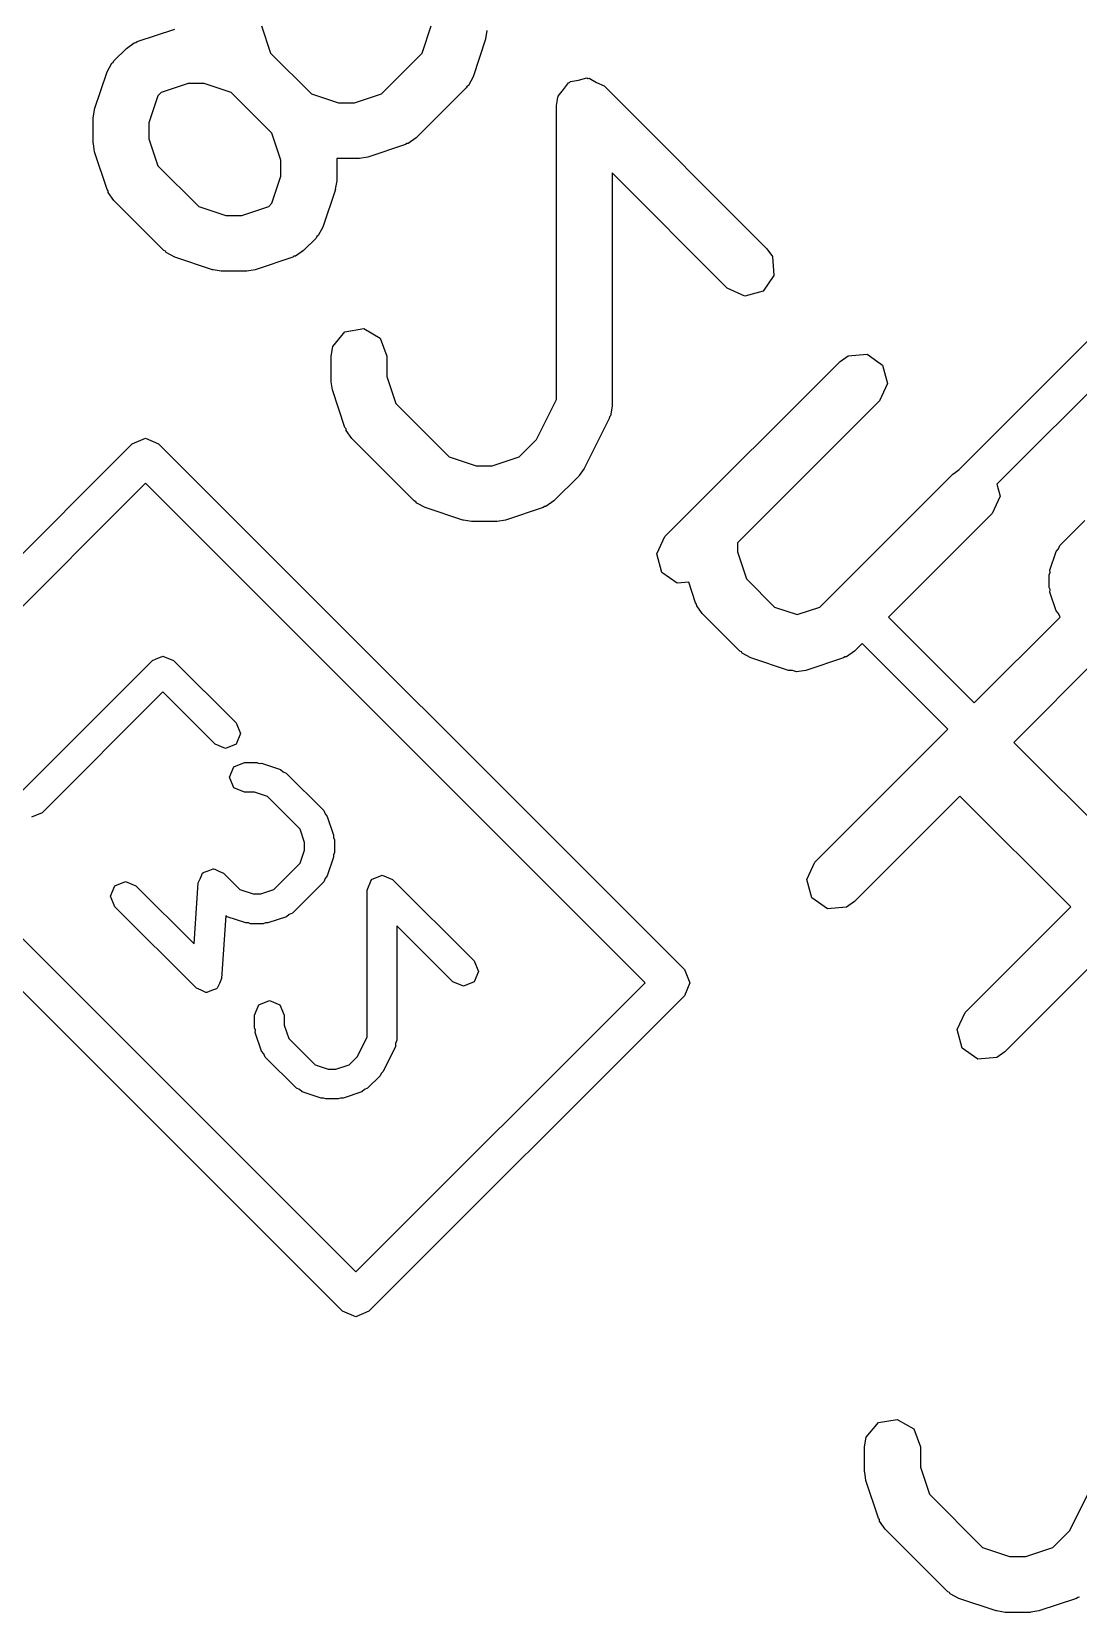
# Model space of a CAD drawing. Extents: x 4.8 to 7.66, y -5.25 to -1.85.
# Drawn here: x 6.6168 to 6.7276, y -3.5328 to -3.3654 of the extents above; entities that cross this region are included whole.
import ezdxf

# ---------------------------------------------------------------- set-up
doc = ezdxf.new("R2010")
doc.units = 0
doc.header["$MEASUREMENT"] = 0
doc.layers.add('BLACK', color=7, linetype='CONTINUOUS')

msp = doc.modelspace()

# ---------------------------------------------------------------- linework, layer by layer
at = {"layer": 'BLACK', "linetype": 'CONTINUOUS'}
for p, q in [((6.628, -3.36649), (6.63197, -3.36517)), ((6.64116, -3.36484), (6.64212, -3.3677)), ((6.65817, -3.3677), (6.65912, -3.36484)), ((6.66502, -3.36532), (6.66487, -3.36619)), ((6.62552, -3.36853), (6.62684, -3.36721)), ((6.62684, -3.36721), (6.62768, -3.36662)), ((6.62768, -3.36662), (6.62786, -3.3666)), ((6.62786, -3.3666), (6.628, -3.36649)), ((6.66487, -3.36625), (6.66355, -3.37023)), ((6.66487, -3.36619), (6.66487, -3.36625)), ((6.6248, -3.36969), (6.62529, -3.36879)), ((6.62529, -3.36879), (6.62544, -3.36869)), ((6.62544, -3.36869), (6.62552, -3.36853)), ((6.64212, -3.3677), (6.64643, -3.37202)), ((6.65385, -3.37202), (6.65817, -3.3677)), ((6.71498, -3.41183), (6.75774, -3.36907)), ((6.62348, -3.37366), (6.6248, -3.36969)), ((6.63339, -3.37092), (6.63053, -3.37188)), ((6.63508, -3.37092), (6.63339, -3.37092)), ((6.63794, -3.37188), (6.63508, -3.37092)), ((6.66355, -3.37023), (6.66306, -3.37113)), ((6.67313, -3.37158), (6.67364, -3.37085)), ((6.67364, -3.37085), (6.67377, -3.37082)), ((6.67377, -3.37082), (6.67385, -3.37072)), ((6.67385, -3.37072), (6.67473, -3.37056)), ((6.67473, -3.37056), (6.67559, -3.37033)), ((6.67559, -3.37033), (6.67571, -3.37039)), ((6.67571, -3.37039), (6.67584, -3.37037)), ((6.67584, -3.37037), (6.67661, -3.37081)), ((6.67661, -3.37081), (6.67742, -3.37119)), ((6.63019, -3.37222), (6.62923, -3.37508)), ((6.63053, -3.37188), (6.63019, -3.37222)), ((6.64226, -3.37619), (6.63794, -3.37188)), ((6.64643, -3.37202), (6.64929, -3.37297)), ((6.65099, -3.37297), (6.65385, -3.37202)), ((6.66283, -3.37138), (6.65753, -3.37669)), ((6.66291, -3.37122), (6.66283, -3.37138)), ((6.66306, -3.37113), (6.66291, -3.37122)), ((6.67248, -3.37251), (6.67252, -3.37244)), ((6.67249, -3.37264), (6.67248, -3.37251)), ((6.67252, -3.37244), (6.67255, -3.37226)), ((6.67255, -3.37226), (6.67313, -3.37158)), ((6.67742, -3.37119), (6.69465, -3.38842)), ((6.62333, -3.3746), (6.62348, -3.37373)), ((6.62348, -3.37373), (6.62348, -3.37366)), ((6.64929, -3.37297), (6.65099, -3.37297)), ((6.67238, -3.37327), (6.67249, -3.37264)), ((6.67238, -3.40439), (6.67238, -3.37327)), ((6.75914, -3.37324), (6.71902, -3.41335)), ((6.62333, -3.37725), (6.62333, -3.3746)), ((6.62923, -3.37508), (6.62923, -3.37677)), ((6.62335, -3.37731), (6.62333, -3.37725)), ((6.62348, -3.37818), (6.62335, -3.37731)), ((6.62923, -3.37677), (6.63019, -3.37963)), ((6.64321, -3.37905), (6.64226, -3.37619)), ((6.65638, -3.3774), (6.6524, -3.37873)), ((6.65652, -3.37729), (6.65638, -3.3774)), ((6.65669, -3.37727), (6.65652, -3.37729)), ((6.65753, -3.37669), (6.65669, -3.37727)), ((6.6248, -3.38216), (6.62348, -3.37818)), ((6.64321, -3.38075), (6.64321, -3.37905)), ((6.65147, -3.37888), (6.64912, -3.37888)), ((6.64912, -3.37888), (6.64912, -3.38123)), ((6.65153, -3.37886), (6.65147, -3.37888)), ((6.6524, -3.37873), (6.65153, -3.37886)), ((6.63019, -3.37963), (6.6345, -3.38395)), ((6.64226, -3.38361), (6.64321, -3.38075)), ((6.69047, -3.39259), (6.67828, -3.3804)), ((6.67828, -3.3804), (6.67828, -3.40509)), ((6.62491, -3.3823), (6.6248, -3.38216)), ((6.62493, -3.38247), (6.62491, -3.3823)), ((6.62552, -3.38331), (6.62493, -3.38247)), ((6.64897, -3.38216), (6.64764, -3.38614)), ((6.64912, -3.38123), (6.64896, -3.3821)), ((6.64896, -3.3821), (6.64897, -3.38216)), ((6.63082, -3.38862), (6.62552, -3.38331)), ((6.6345, -3.38395), (6.63736, -3.3849)), ((6.63906, -3.3849), (6.64192, -3.38395)), ((6.64192, -3.38395), (6.64226, -3.38361)), ((6.63736, -3.3849), (6.63906, -3.3849)), ((6.64693, -3.38729), (6.6456, -3.38862)), ((6.647, -3.38713), (6.64693, -3.38729)), ((6.64715, -3.38704), (6.647, -3.38713)), ((6.64764, -3.38614), (6.64715, -3.38704)), ((6.63098, -3.38869), (6.63082, -3.38862)), ((6.63107, -3.38884), (6.63098, -3.38869)), ((6.63197, -3.38933), (6.63107, -3.38884)), ((6.63595, -3.39066), (6.63197, -3.38933)), ((6.64445, -3.38933), (6.64047, -3.39066)), ((6.64458, -3.38922), (6.64445, -3.38933)), ((6.64476, -3.38921), (6.64458, -3.38922)), ((6.6456, -3.38862), (6.64476, -3.38921)), ((6.69465, -3.38842), (6.69524, -3.38926)), ((6.69524, -3.38926), (6.69541, -3.39127)), ((6.63602, -3.39065), (6.63595, -3.39066)), ((6.63688, -3.39081), (6.63602, -3.39065)), ((6.63954, -3.39081), (6.63688, -3.39081)), ((6.6396, -3.39079), (6.63954, -3.39081)), ((6.64047, -3.39066), (6.6396, -3.39079)), ((6.69231, -3.39345), (6.69047, -3.39259)), ((6.69541, -3.39127), (6.69426, -3.39293)), ((6.69426, -3.39293), (6.69231, -3.39345)), ((6.64869, -3.39878), (6.64999, -3.39723)), ((6.64999, -3.39723), (6.65198, -3.39688)), ((6.65198, -3.39688), (6.65373, -3.39789)), ((6.64851, -3.39979), (6.64869, -3.39878)), ((6.65373, -3.39789), (6.65442, -3.39979)), ((6.64851, -3.40244), (6.64851, -3.39979)), ((6.65442, -3.39979), (6.65442, -3.40196)), ((6.68385, -3.41891), (6.70241, -3.40035)), ((6.70241, -3.40035), (6.70325, -3.39976)), ((6.70325, -3.39976), (6.70526, -3.39959)), ((6.70526, -3.39959), (6.70691, -3.40074)), ((6.70691, -3.40074), (6.70743, -3.40269)), ((6.64854, -3.4025), (6.64851, -3.40244)), ((6.64867, -3.40337), (6.64854, -3.4025)), ((6.65442, -3.40196), (6.65537, -3.40482)), ((6.70743, -3.40269), (6.70658, -3.40453)), ((6.64999, -3.40735), (6.64867, -3.40337)), ((6.67025, -3.40864), (6.67238, -3.40439)), ((6.65537, -3.40482), (6.66102, -3.41046)), ((6.67828, -3.40509), (6.6781, -3.4061)), ((6.70658, -3.40453), (6.69154, -3.41957)), ((6.6501, -3.40749), (6.64999, -3.40735)), ((6.65012, -3.40766), (6.6501, -3.40749)), ((6.6507, -3.4085), (6.65012, -3.40766)), ((6.67797, -3.40641), (6.67532, -3.41171)), ((6.67799, -3.40623), (6.67797, -3.40641)), ((6.6781, -3.4061), (6.67799, -3.40623)), ((6.59407, -3.44247), (6.62747, -3.40907)), ((6.62747, -3.40907), (6.62886, -3.40849)), ((6.62886, -3.40849), (6.63026, -3.40907)), ((6.63026, -3.40907), (6.68593, -3.46474)), ((6.65733, -3.41513), (6.6507, -3.4085)), ((6.66843, -3.41046), (6.67025, -3.40864)), ((6.66102, -3.41046), (6.66388, -3.41142)), ((6.66557, -3.41142), (6.66843, -3.41046)), ((6.66388, -3.41142), (6.66557, -3.41142)), ((6.67477, -3.41248), (6.67211, -3.41513)), ((6.67479, -3.41242), (6.67477, -3.41248)), ((6.67532, -3.41171), (6.67479, -3.41242)), ((6.70025, -3.42637), (6.71434, -3.41228)), ((6.71434, -3.41228), (6.71498, -3.41183)), ((6.62886, -3.41324), (6.59824, -3.44386)), ((6.68176, -3.46614), (6.62886, -3.41324)), ((6.71902, -3.41335), (6.71937, -3.41463)), ((6.65749, -3.41521), (6.65733, -3.41513)), ((6.65759, -3.41536), (6.65749, -3.41521)), ((6.65849, -3.41584), (6.65759, -3.41536)), ((6.66246, -3.41717), (6.65849, -3.41584)), ((6.67096, -3.41584), (6.66698, -3.41717)), ((6.6711, -3.41573), (6.67096, -3.41584)), ((6.67127, -3.41572), (6.6711, -3.41573)), ((6.67211, -3.41513), (6.67127, -3.41572)), ((6.71937, -3.41463), (6.71851, -3.41646)), ((6.66253, -3.41717), (6.66246, -3.41717)), ((6.6634, -3.41732), (6.66253, -3.41717)), ((6.66605, -3.41732), (6.6634, -3.41732)), ((6.66611, -3.4173), (6.66605, -3.41732)), ((6.66698, -3.41717), (6.66611, -3.4173)), ((6.71851, -3.41646), (6.70754, -3.42743)), ((6.72568, -3.41985), (6.72833, -3.4172)), ((6.68299, -3.42074), (6.68385, -3.41891)), ((6.68352, -3.42269), (6.68299, -3.42074)), ((6.69154, -3.41957), (6.69154, -3.42052)), ((6.69154, -3.42052), (6.69249, -3.42338)), ((6.72463, -3.42246), (6.7253, -3.42047)), ((6.7253, -3.42047), (6.72554, -3.42019)), ((6.72554, -3.42019), (6.72568, -3.41985)), ((6.68517, -3.42385), (6.68352, -3.42269)), ((6.72455, -3.42295), (6.72465, -3.42271)), ((6.72465, -3.42271), (6.72463, -3.42246)), ((6.68639, -3.42374), (6.68517, -3.42385)), ((6.68711, -3.42591), (6.68639, -3.42374)), ((6.69249, -3.42338), (6.69548, -3.42637)), ((6.72455, -3.42428), (6.72455, -3.42295)), ((6.72465, -3.42452), (6.72455, -3.42428)), ((6.68722, -3.42605), (6.68711, -3.42591)), ((6.68723, -3.42622), (6.68722, -3.42605)), ((6.72463, -3.42478), (6.72465, -3.42452)), ((6.7253, -3.42677), (6.72463, -3.42478)), ((6.68782, -3.42706), (6.68723, -3.42622)), ((6.6918, -3.43104), (6.68782, -3.42706)), ((6.69548, -3.42637), (6.69787, -3.42716)), ((6.69787, -3.42716), (6.70025, -3.42637)), ((6.70754, -3.42743), (6.71662, -3.43651)), ((6.71662, -3.43651), (6.72571, -3.42742)), ((6.72554, -3.42704), (6.7253, -3.42677)), ((6.72568, -3.42738), (6.72554, -3.42704)), ((6.72571, -3.42742), (6.72568, -3.42738)), ((6.69196, -3.43111), (6.6918, -3.43104)), ((6.69205, -3.43126), (6.69196, -3.43111)), ((6.70393, -3.43104), (6.70309, -3.43163)), ((6.70475, -3.43022), (6.70393, -3.43104)), ((6.71383, -3.4393), (6.70475, -3.43022)), ((6.61569, -3.44593), (6.62961, -3.43201)), ((6.62961, -3.43201), (6.62993, -3.43188)), ((6.62993, -3.43188), (6.63072, -3.43155)), ((6.63072, -3.43155), (6.63183, -3.43201)), ((6.63183, -3.43201), (6.63846, -3.43864)), ((6.69295, -3.43175), (6.69205, -3.43126)), ((6.69693, -3.43308), (6.69295, -3.43175)), ((6.70278, -3.43175), (6.6988, -3.43308)), ((6.70291, -3.43164), (6.70278, -3.43175)), ((6.70309, -3.43163), (6.70291, -3.43164)), ((6.72989, -3.43159), (6.72079, -3.44069)), ((6.69737, -3.43307), (6.69693, -3.43308)), ((6.69778, -3.43323), (6.69737, -3.43307)), ((6.6988, -3.43308), (6.69778, -3.43323)), ((6.63072, -3.43535), (6.61791, -3.44816)), ((6.63624, -3.44087), (6.63072, -3.43535)), ((6.63846, -3.43864), (6.63892, -3.43975)), ((6.69975, -3.45338), (6.71383, -3.4393)), ((6.63735, -3.44133), (6.63624, -3.44087)), ((6.63846, -3.44087), (6.63735, -3.44133)), ((6.63892, -3.43975), (6.63846, -3.44087)), ((6.72079, -3.44069), (6.73253, -3.45242)), ((6.63822, -3.44328), (6.63934, -3.44282)), ((6.63934, -3.44282), (6.64066, -3.44282)), ((6.64066, -3.44282), (6.6409, -3.44292)), ((6.6409, -3.44292), (6.64116, -3.4429)), ((6.64116, -3.4429), (6.64315, -3.44356)), ((6.59824, -3.44386), (6.65114, -3.49676)), ((6.63776, -3.44439), (6.63822, -3.44328)), ((6.63822, -3.44551), (6.63776, -3.44439)), ((6.64315, -3.44356), (6.64343, -3.4438)), ((6.64343, -3.4438), (6.64376, -3.44394)), ((6.64376, -3.44394), (6.64774, -3.44792)), ((6.64974, -3.50093), (6.59407, -3.44526)), ((6.63934, -3.44597), (6.63822, -3.44551)), ((6.64041, -3.44597), (6.63934, -3.44597)), ((6.6418, -3.44643), (6.64041, -3.44597)), ((6.64525, -3.44989), (6.6418, -3.44643)), ((6.64774, -3.44792), (6.64788, -3.44826)), ((6.7151, -3.44638), (6.70393, -3.45755)), ((6.72683, -3.45812), (6.7151, -3.44638)), ((6.61791, -3.44816), (6.6168, -3.44862)), ((6.64788, -3.44826), (6.64812, -3.44854)), ((6.64812, -3.44854), (6.64879, -3.45052)), ((6.64572, -3.45128), (6.64525, -3.44989)), ((6.64879, -3.45052), (6.64877, -3.45078)), ((6.64877, -3.45078), (6.64887, -3.45102)), ((6.64887, -3.45102), (6.64887, -3.45235)), ((6.64525, -3.45349), (6.64572, -3.45209)), ((6.64572, -3.45209), (6.64572, -3.45128)), ((6.64879, -3.45285), (6.64812, -3.45484)), ((6.64887, -3.45235), (6.64877, -3.45259)), ((6.64877, -3.45259), (6.64879, -3.45285)), ((6.6347, -3.45506), (6.63491, -3.45455)), ((6.63491, -3.45455), (6.63496, -3.45453)), ((6.63496, -3.45453), (6.63499, -3.45448)), ((6.63499, -3.45448), (6.63551, -3.4543)), ((6.63551, -3.4543), (6.63602, -3.45409)), ((6.63602, -3.45409), (6.63607, -3.45411)), ((6.63607, -3.45411), (6.63613, -3.45409)), ((6.63613, -3.45409), (6.63662, -3.45434)), ((6.63662, -3.45434), (6.63714, -3.45455)), ((6.63714, -3.45455), (6.63886, -3.45627)), ((6.64246, -3.45627), (6.64525, -3.45349)), ((6.6989, -3.45521), (6.69975, -3.45338)), ((6.62517, -3.45699), (6.62563, -3.45587)), ((6.62563, -3.45587), (6.62674, -3.45541)), ((6.62674, -3.45541), (6.62786, -3.45587)), ((6.62786, -3.45587), (6.63402, -3.46204)), ((6.63402, -3.46204), (6.63445, -3.45556)), ((6.63445, -3.45556), (6.6347, -3.45506)), ((6.63886, -3.45627), (6.64026, -3.45674)), ((6.64107, -3.45674), (6.64246, -3.45627)), ((6.64774, -3.45545), (6.64443, -3.45876)), ((6.64788, -3.45511), (6.64774, -3.45545)), ((6.64812, -3.45484), (6.64788, -3.45511)), ((6.65234, -3.45633), (6.65281, -3.45521)), ((6.65281, -3.45521), (6.65392, -3.45475)), ((6.65392, -3.45475), (6.65503, -3.45521)), ((6.65503, -3.45521), (6.66365, -3.46383)), ((6.69942, -3.45716), (6.6989, -3.45521)), ((6.62563, -3.4581), (6.62517, -3.45699)), ((6.64026, -3.45674), (6.64107, -3.45674)), ((6.65234, -3.47186), (6.65234, -3.45633)), ((6.70108, -3.45832), (6.69942, -3.45716)), ((6.70393, -3.45755), (6.70309, -3.45814)), ((6.63425, -3.46672), (6.62563, -3.4581)), ((6.63738, -3.45903), (6.63693, -3.46571)), ((6.63751, -3.45915), (6.63738, -3.45903)), ((6.6395, -3.45981), (6.63751, -3.45915)), ((6.64381, -3.45915), (6.64182, -3.45981)), ((6.64409, -3.45891), (6.64381, -3.45915)), ((6.64443, -3.45876), (6.64409, -3.45891)), ((6.70309, -3.45814), (6.70108, -3.45832)), ((6.71566, -3.46928), (6.72683, -3.45812)), ((6.73392, -3.45938), (6.71984, -3.47346)), ((6.63976, -3.45979), (6.6395, -3.45981)), ((6.64, -3.45989), (6.63976, -3.45979)), ((6.64133, -3.45989), (6.64, -3.45989)), ((6.64157, -3.45979), (6.64133, -3.45989)), ((6.64182, -3.45981), (6.64157, -3.45979)), ((6.66142, -3.46606), (6.65549, -3.46013)), ((6.65549, -3.46013), (6.65549, -3.47223)), ((6.66365, -3.46383), (6.66411, -3.46494)), ((6.63669, -3.46621), (6.63647, -3.46672)), ((6.63693, -3.46571), (6.63669, -3.46621)), ((6.65114, -3.49676), (6.68176, -3.46614)), ((6.66254, -3.46652), (6.66142, -3.46606)), ((6.66365, -3.46606), (6.66254, -3.46652)), ((6.66411, -3.46494), (6.66365, -3.46606)), ((6.68593, -3.46474), (6.68651, -3.46614)), ((6.68651, -3.46614), (6.68593, -3.46753)), ((6.63476, -3.46693), (6.63425, -3.46672)), ((6.63526, -3.46718), (6.63476, -3.46693)), ((6.63531, -3.46716), (6.63526, -3.46718)), ((6.63536, -3.46718), (6.63531, -3.46716)), ((6.63587, -3.46697), (6.63536, -3.46718)), ((6.6364, -3.46679), (6.63587, -3.46697)), ((6.63642, -3.46674), (6.6364, -3.46679)), ((6.63647, -3.46672), (6.63642, -3.46674)), ((6.64087, -3.46847), (6.64199, -3.46801)), ((6.64199, -3.46801), (6.6431, -3.46847)), ((6.68593, -3.46753), (6.65253, -3.50093)), ((6.68593, -3.46753), (6.68593, -3.46753)), ((6.64041, -3.46958), (6.64087, -3.46847)), ((6.64041, -3.47091), (6.64041, -3.46958)), ((6.6431, -3.46847), (6.64356, -3.46958)), ((6.64356, -3.46958), (6.64356, -3.47065)), ((6.71481, -3.47111), (6.71566, -3.46928)), ((6.64051, -3.47115), (6.64041, -3.47091)), ((6.64049, -3.47141), (6.64051, -3.47115)), ((6.64356, -3.47065), (6.64403, -3.47205)), ((6.71533, -3.47307), (6.71481, -3.47111)), ((6.64116, -3.47339), (6.64049, -3.47141)), ((6.64403, -3.47205), (6.64682, -3.47483)), ((6.6513, -3.47395), (6.65234, -3.47186)), ((6.65533, -3.47294), (6.654, -3.47559)), ((6.65535, -3.47257), (6.65533, -3.47294)), ((6.65549, -3.47223), (6.65535, -3.47257)), ((6.6414, -3.47367), (6.64116, -3.47339)), ((6.64154, -3.47401), (6.6414, -3.47367)), ((6.64485, -3.47732), (6.64154, -3.47401)), ((6.65042, -3.47483), (6.6513, -3.47395)), ((6.71699, -3.47422), (6.71533, -3.47307)), ((6.719, -3.47405), (6.71699, -3.47422)), ((6.71984, -3.47346), (6.719, -3.47405)), ((6.64682, -3.47483), (6.64821, -3.4753)), ((6.64821, -3.4753), (6.64902, -3.4753)), ((6.64902, -3.4753), (6.65042, -3.47483)), ((6.65371, -3.476), (6.65238, -3.47732)), ((6.65381, -3.47576), (6.65371, -3.476)), ((6.654, -3.47559), (6.65381, -3.47576)), ((6.64519, -3.47746), (6.64485, -3.47732)), ((6.64547, -3.4777), (6.64519, -3.47746)), ((6.64746, -3.47837), (6.64547, -3.4777)), ((6.65177, -3.4777), (6.64978, -3.47837)), ((6.65204, -3.47746), (6.65177, -3.4777)), ((6.65238, -3.47732), (6.65204, -3.47746)), ((6.64771, -3.47835), (6.64746, -3.47837)), ((6.64795, -3.47845), (6.64771, -3.47835)), ((6.64928, -3.47845), (6.64795, -3.47845)), ((6.64952, -3.47835), (6.64928, -3.47845)), ((6.64978, -3.47837), (6.64952, -3.47835)), ((6.65114, -3.50151), (6.64974, -3.50093)), ((6.65253, -3.50093), (6.65114, -3.50151)), ((6.65253, -3.50093), (6.65253, -3.50093)), ((6.70518, -3.51426), (6.70648, -3.51272)), ((6.70648, -3.51272), (6.70847, -3.51237)), ((6.70847, -3.51237), (6.71022, -3.51338)), ((6.705, -3.51527), (6.70518, -3.51426)), ((6.71022, -3.51338), (6.71091, -3.51527)), ((6.705, -3.51792), (6.705, -3.51527)), ((6.71091, -3.51527), (6.71091, -3.51745)), ((6.70502, -3.51798), (6.705, -3.51792)), ((6.70515, -3.51886), (6.70502, -3.51798)), ((6.71091, -3.51745), (6.71186, -3.52031)), ((6.70648, -3.52284), (6.70515, -3.51886)), ((6.72674, -3.52413), (6.72886, -3.51988)), ((6.71186, -3.52031), (6.7175, -3.52595)), ((6.70659, -3.52297), (6.70648, -3.52284)), ((6.7066, -3.52315), (6.70659, -3.52297)), ((6.70719, -3.52399), (6.7066, -3.52315)), ((6.71382, -3.53062), (6.70719, -3.52399)), ((6.72492, -3.52595), (6.72674, -3.52413)), ((6.7175, -3.52595), (6.72036, -3.5269)), ((6.72206, -3.5269), (6.72492, -3.52595)), ((6.72036, -3.5269), (6.72206, -3.5269)), ((6.71398, -3.53069), (6.71382, -3.53062)), ((6.71407, -3.53084), (6.71398, -3.53069)), ((6.71497, -3.53133), (6.71407, -3.53084)), ((6.71895, -3.53266), (6.71497, -3.53133)), ((6.72745, -3.53133), (6.72347, -3.53266)), ((6.72758, -3.53122), (6.72745, -3.53133)), ((6.72776, -3.53121), (6.72758, -3.53122)), ((6.71902, -3.53265), (6.71895, -3.53266)), ((6.71988, -3.53281), (6.71902, -3.53265)), ((6.72254, -3.53281), (6.71988, -3.53281)), ((6.7226, -3.53279), (6.72254, -3.53281)), ((6.72347, -3.53266), (6.7226, -3.53279))]:
    msp.add_line(p, q, dxfattribs=at)

doc.saveas('drawing.dxf')
